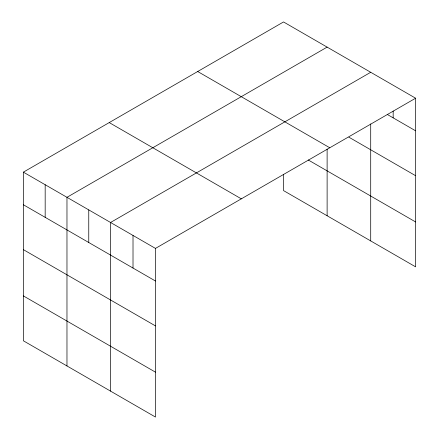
<?xml version="1.0" encoding="UTF-8"?>
<svg xmlns="http://www.w3.org/2000/svg" width="439" height="439" viewBox="0 0 439 439"><rect width="100%" height="100%" fill="white"/><g stroke="black" fill="none" stroke-linecap="round" stroke-linejoin="round"><path stroke-width="0.66" d="M370.708 123.935L370.708 240.923M23.382 172.148L155.466 248.408L155.466 417.05L23.382 340.79L23.382 172.148L283.534 21.95L415.618 98.21L415.618 266.852L283.534 190.592L283.534 174.267M327.121 47.116L66.969 197.314L66.969 365.956M370.708 72.281L110.557 222.48L110.557 391.122M155.466 248.408L415.618 98.21M387.258 114.442L415.618 130.817M348.917 137.198L415.618 175.71M197.682 71.513L329.771 147.773M308.271 159.983L415.618 221.958M109.229 122.585L241.318 198.84M23.382 204.761L155.466 281.015M23.382 249.648L155.466 325.908M23.382 295.902L155.466 372.157M393.163 111.062L393.163 117.855M327.121 149.101L327.121 215.758M133.012 235.441L133.012 268.053M88.76 209.897L88.76 242.509M45.173 184.731L45.173 217.343"/></g></svg>
